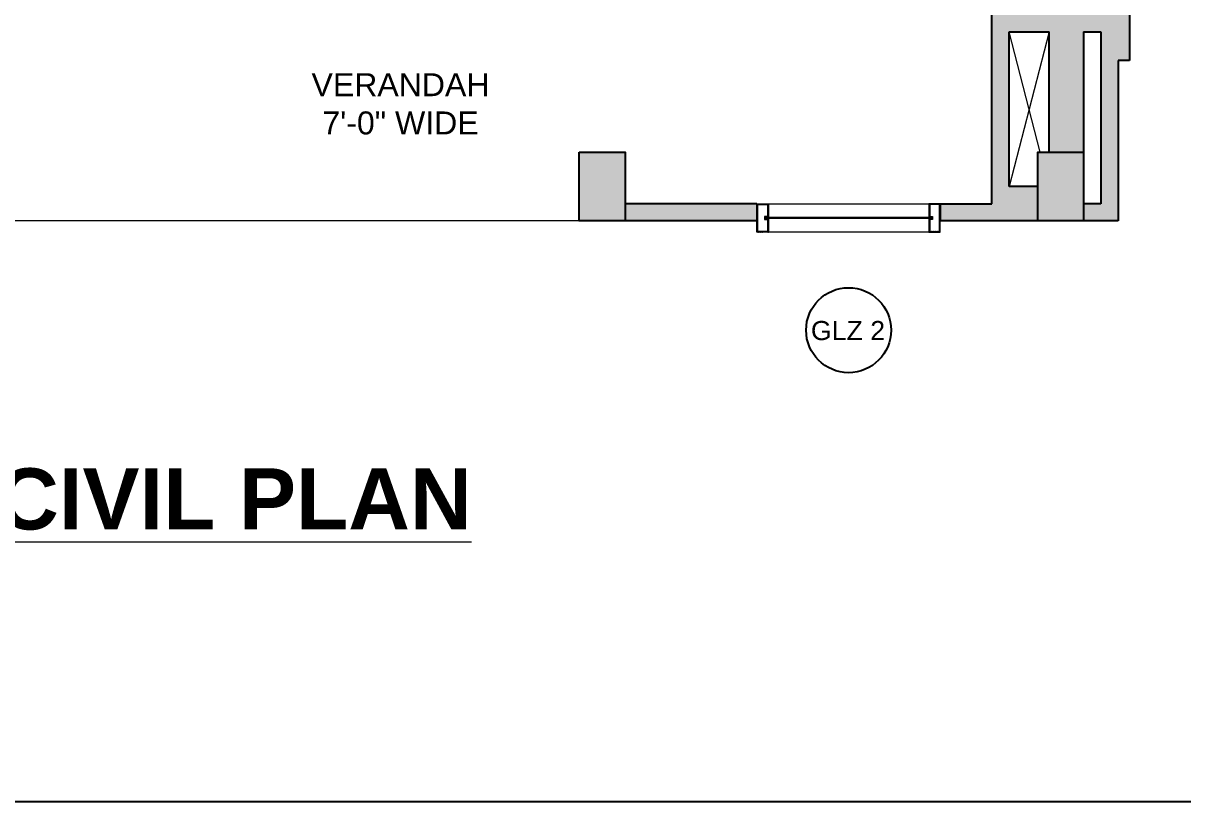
# Model space of a CAD drawing. Header units: inches. Extents: x 211391 to 214260, y -106888 to -102532.
# Drawn here: x 212055.7 to 212359.1, y -106888.5 to -106684.7 of the extents above; entities that cross this region are included whole.
import ezdxf

# ---------------------------------------------------------------- set-up
doc = ezdxf.new("R2010")
doc.units = ezdxf.units.IN
doc.header["$MEASUREMENT"] = 0
doc.linetypes.add('HIDDEN', pattern=[0.375, 0.25, -0.125])
doc.layers.get('0').update_dxf_attribs({"color": 4})
for name, color, linetype, lineweight in [('A3', 30, 'Continuous', 9), ('DIM', 1, 'Continuous', 9), ('GLASS', 4, 'Continuous', 18), ('HATCH', 251, 'Continuous', 13), ('HIDDEN', 8, 'Continuous', 13), ('m.s.', 250, 'Continuous', 13), ('TEXT', 3, 'Continuous', 9), ('TEXT 1', 3, 'Continuous', 15), ('WALL', 5, 'Continuous', 25)]:
    doc.layers.add(name, color=color, linetype=linetype, lineweight=lineweight)
doc.layers.add('COLUMN', color=6, linetype='Continuous')
doc.styles.add('STYLE1', font='arial.ttf', dxfattribs={"height": 8})

# ---------------------------------------------------------------- blocks, each defined once
blk = doc.blocks.new('erwe54')
at = {"layer": 'COLUMN', "ltscale": 20, "true_color": 0xe517e8}
h = blk.add_hatch(color=6, dxfattribs=at)
h.dxf.hatch_style = 1
h.paths.add_polyline_path([(205644.77, -116321.54), (205644.77, -116303.54), (205632.77, -116303.54), (205632.77, -116321.54)])
h = blk.add_hatch(color=6, dxfattribs=at)
h.dxf.hatch_style = 1
h.paths.add_polyline_path([(205764.77, -116321.54), (205764.77, -116303.54), (205752.77, -116303.54), (205752.77, -116321.54)])
at = {"layer": 'COLUMN', "ltscale": 20}
for points in [[(205632.77, -116303.54), (205644.77, -116303.54), (205644.77, -116321.54), (205632.77, -116321.54)], [(205764.77, -116303.54), (205764.77, -116321.54), (205752.77, -116321.54), (205752.77, -116303.54)]]:
    blk.add_lwpolyline(points, close=True, dxfattribs=at)
blk = doc.blocks.new('6r7uki')
at = {"layer": 'm.s.', "ltscale": 15}
h = blk.add_hatch(dxfattribs=at)
h.set_pattern_fill('ANSI31', color=256)
h.set_pattern_definition([(45, (0, 0), (-0.08838834765, 0.08838834765), [])])
h.paths.add_polyline_path([(210444.95, -105210.82), (210445.7, -105210.82), (210445.7, -105213.94), (210443.2, -105213.94), (210443.2, -105206.94), (210445.7, -105206.94), (210445.7, -105210.07), (210444.95, -105210.07)], flags=16)
h.paths.add_polyline_path([(210445.2, -105210.57), (210445.95, -105210.57), (210445.95, -105214.19), (210442.95, -105214.19), (210442.95, -105206.69), (210445.95, -105206.69), (210445.95, -105210.32), (210445.2, -105210.32)])
at = {"layer": 'm.s.', "ltscale": 2}
for points in [[(210445.2, -105210.57), (210445.95, -105210.57), (210445.95, -105214.19), (210442.95, -105214.19), (210442.95, -105206.69), (210445.95, -105206.69), (210445.95, -105210.32), (210445.2, -105210.32)], [(210444.95, -105210.82), (210445.7, -105210.82), (210445.7, -105213.94), (210443.2, -105213.94), (210443.2, -105206.94), (210445.7, -105206.94), (210445.7, -105210.07), (210444.95, -105210.07)]]:
    blk.add_lwpolyline(points, close=True, dxfattribs=at)
blk = doc.blocks.new('76iuk')
at = {"layer": 'GLASS', "ltscale": 15}
for p, q in [((210487.95, -105240.13), (210445.95, -105240.13)), ((210487.95, -105240.38), (210445.95, -105240.38))]:
    blk.add_line(p, q, dxfattribs=at)
at = {"layer": 'm.s.', "ltscale": 15}
for p, q in [((210445.95, -105236.5), (210487.95, -105236.5)), ((210487.95, -105244), (210445.95, -105244))]:
    blk.add_line(p, q, dxfattribs=at)
at = {"layer": 'WALL'}
blk.add_blockref('6r7uki', (0, -29.81), dxfattribs=at)
at = {"layer": 'WALL', "xscale": -1}
blk.add_blockref('6r7uki', (420933.89, -29.81), dxfattribs=at)

msp = doc.modelspace()

# ---------------------------------------------------------------- hatches: boundary and pattern name
at = {"layer": 'HATCH', "ltscale": 15}
h = msp.add_hatch(color=256, dxfattribs=at)
h.dxf.hatch_style = 1
h.paths.add_polyline_path([(212345.19, -106682.4), (212309.19, -106682.4), (212309.19, -106731.9), (212295.69, -106731.9), (212295.69, -106736.4), (212321.19, -106736.4), (212321.19, -106727.4), (212313.69, -106727.4), (212313.69, -106686.9), (212324.19, -106686.9), (212324.19, -106718.4), (212333.19, -106718.4), (212333.19, -106686.9), (212337.69, -106686.9), (212337.69, -106731.9), (212333.19, -106731.9), (212333.19, -106736.4), (212342.19, -106736.4), (212342.19, -106694.4), (212345.19, -106694.4)])
h = msp.add_hatch(color=256, dxfattribs=at)
h.dxf.hatch_style = 1
h.paths.add_polyline_path([(212247.69, -106731.9), (212213.19, -106731.9), (212213.19, -106736.4), (212247.69, -106736.4)])

# ---------------------------------------------------------------- linework, layer by layer
at = {"ltscale": 15}
msp.add_lwpolyline([(211468.75, -105426.59), (212726.55, -105426.59), (212726.55, -106888.48), (211468.75, -106888.48)], close=True, dxfattribs=at)
at = {"layer": 'Defpoints'}
msp.add_circle((212271.69, -106765.02), 11.12, dxfattribs=at)
at = {"layer": 'DIM'}
for p, q in [((212321.85, -106718.4), (212313.69, -106686.9)), ((212324.19, -106686.9), (212313.69, -106727.4))]:
    msp.add_line(p, q, dxfattribs=at)
at = {"layer": 'HIDDEN', "linetype": 'HIDDEN', "ltscale": 20}
msp.add_lwpolyline([(212201.19, -106736.4), (212006.19, -106736.4)], dxfattribs=at)
at = {"layer": 'WALL', "ltscale": 20}
for p, q in [((212309.19, -106731.9), (212309.19, -106682.4)), ((212313.69, -106727.4), (212313.69, -106686.9)), ((212324.19, -106718.4), (212324.19, -106686.9)), ((212333.19, -106686.9), (212333.19, -106718.4)), ((212321.19, -106727.4), (212313.69, -106727.4)), ((212247.69, -106731.9), (212247.69, -106736.4)), ((212295.69, -106731.9), (212295.69, -106736.4)), ((212321.19, -106736.4), (212295.69, -106736.4))]:
    msp.add_line(p, q, dxfattribs=at)
at = {"layer": 'WALL'}
for p, q in [((212345.19, -106682.4), (212345.19, -106694.4)), ((212313.69, -106686.9), (212324.19, -106686.9)), ((212333.19, -106686.9), (212337.69, -106686.9)), ((212337.69, -106686.9), (212337.69, -106731.9)), ((212342.19, -106694.4), (212342.19, -106736.4)), ((212345.19, -106694.4), (212342.19, -106694.4)), ((212247.69, -106731.9), (212213.19, -106731.9)), ((212295.69, -106731.9), (212309.19, -106731.9)), ((212337.69, -106731.9), (212333.19, -106731.9)), ((212342.19, -106736.4), (212333.19, -106736.4))]:
    msp.add_line(p, q, dxfattribs=at)
at = {"layer": 'WALL', "color": 1, "lineweight": 13, "ltscale": 20}
msp.add_line((212201.19, -106736.4), (212006.19, -106736.4), dxfattribs=at)
at = {"layer": 'WALL', "ltscale": 25}
msp.add_line((212247.69, -106736.4), (212213.19, -106736.4), dxfattribs=at)

# ---------------------------------------------------------------- block references
at = {"layer": 'TEXT 1'}
msp.add_blockref('erwe54', (6568.42, 9585.14), dxfattribs=at)
at = {"layer": 'WALL'}
msp.add_blockref('76iuk', (1804.74, -1495.4), dxfattribs=at)

# ---------------------------------------------------------------- texts
at = {"layer": 'A3', "ltscale": 15, "insert": (211840.24, -106801.19), "char_height": 16, "width": 337.8039, "attachment_point": 1, "style": 'STYLE1'}
msp.add_mtext('\\pxqc;{\\fArial|b1|i0|c0|p34;\\LGROUND FLOOR - CIVIL PLAN}', dxfattribs=at)
at = {"layer": 'Defpoints', "insert": (212282.45, -106762.61), "char_height": 5, "attachment_point": 3, "style": 'STYLE1'}
msp.add_mtext_dynamic_manual_height_columns('\\A1;\\pxqc;GLZ 2', width=21.8376, gutter_width=70, heights=[-5.17], dxfattribs=at)
at = {"layer": 'TEXT', "ltscale": 10, "insert": (212205.42, -106697.76), "char_height": 6, "attachment_point": 3, "style": 'STYLE1'}
msp.add_mtext_dynamic_manual_height_columns('\\A1;\\pxqc;VERANDAH\\P7\'-0" WIDE', width=101.9942, gutter_width=35, heights=[-16.13], dxfattribs=at)

doc.saveas('drawing.dxf')
